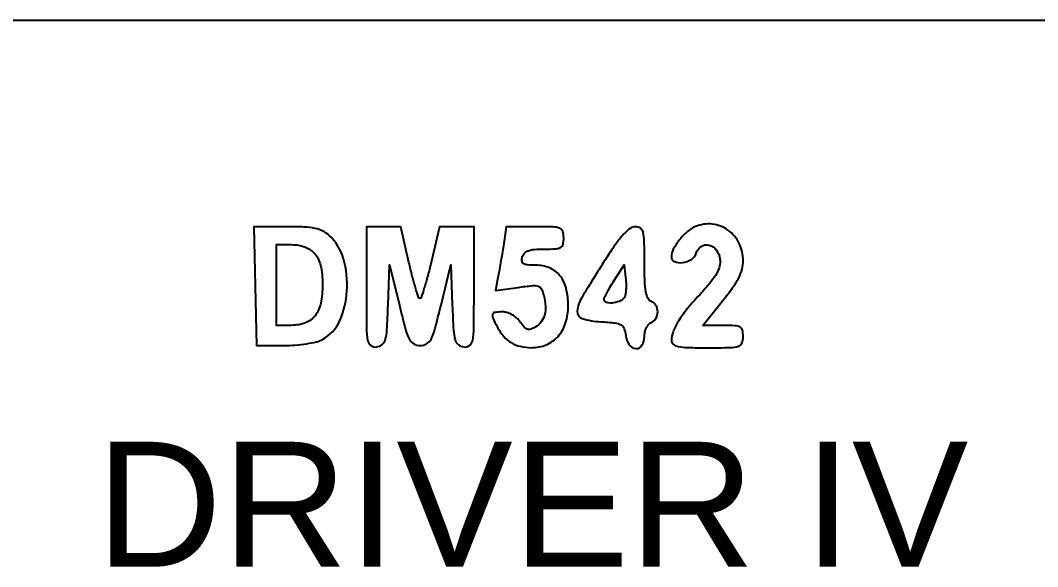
# Model space of a CAD drawing. Header units: millimetres. Extents: x 42961 to 43381, y 28224 to 28521.
# Drawn here: x 43046.4 to 43066.76, y 28361.71 to 28372.65 of the extents above; entities that cross this region are included whole.
import ezdxf

# ---------------------------------------------------------------- set-up
doc = ezdxf.new("R2010")
doc.units = ezdxf.units.MM
doc.styles.get("Standard").update_dxf_attribs({"font": 'arial.ttf'})

msp = doc.modelspace()

# ---------------------------------------------------------------- linework, layer by layer
msp.add_lwpolyline([(43039.943, 28372.649), (43053.679, 28372.649), (43067.416, 28372.649)])
for points in [[(43059.913, 28368.52, 0.08298), (43059.753, 28368.421, 0.044227), (43059.593, 28368.251, 0.044258), (43059.47, 28368.064, 0.124068), (43059.432, 28367.914, 0.30464), (43059.496, 28367.818, 0.132904), (43059.655, 28367.798, 0.103218), (43059.832, 28367.862, 0.179774), (43059.927, 28367.984, -0.169142), (43060.03, 28368.121, -0.210765), (43060.185, 28368.149, -0.177059), (43060.331, 28368.051, -0.130085), (43060.403, 28367.869, -0.086391), (43060.395, 28367.728, -0.067944), (43060.34, 28367.584, -0.046026), (43060.227, 28367.417, -0.015482), (43060.034, 28367.195, 0.013723), (43059.755, 28366.877, 0.033281), (43059.572, 28366.624, 0.046002), (43059.466, 28366.414, 0.094125), (43059.432, 28366.233, 0.243751), (43059.468, 28366.162, 0.105683), (43059.569, 28366.119, 0.041637), (43059.765, 28366.098, 0.006706), (43060.15, 28366.093, 0.004478), (43060.618, 28366.097, 0.071364), (43060.774, 28366.122, 0.227396), (43060.844, 28366.187, 0.093656), (43060.869, 28366.317, 0.058762), (43060.854, 28366.443, 0.210531), (43060.806, 28366.507, 0.114365), (43060.705, 28366.535, 0.012634), (43060.464, 28366.542), (43060.058, 28366.542), (43060.464, 28367.039, 0.015495), (43060.657, 28367.292, 0.037994), (43060.779, 28367.493, 0.051219), (43060.846, 28367.667, 0.066336), (43060.869, 28367.837, 0.1141), (43060.789, 28368.184, 0.124673), (43060.565, 28368.448, 0.128652), (43060.25, 28368.568, 0.125809)], [(43051.099, 28367.327), (43051.124, 28366.137), (43051.673, 28366.138, 0.019728), (43051.899, 28366.147, 0.019149), (43052.127, 28366.174, 0.019464), (43052.325, 28366.213, 0.064447), (43052.448, 28366.26, 0.167319), (43052.787, 28366.625, 0.088437), (43052.935, 28367.232, 0.085272), (43052.867, 28367.875, 0.13683), (43052.581, 28368.342, 0.073799), (43052.453, 28368.43, 0.062926), (43052.299, 28368.483, 0.040049), (43052.081, 28368.51, 0.010971), (43051.733, 28368.517), (43051.074, 28368.517)], [(43053.325, 28367.299, 0.002097), (43053.328, 28366.49, 0.039976), (43053.35, 28366.238, 0.194335), (43053.412, 28366.138, 0.196445), (43053.527, 28366.109, 0.132229), (43053.64, 28366.157, 0.159425), (43053.703, 28366.253, 0.053578), (43053.736, 28366.448, 0.00479), (43053.76, 28366.946), (43053.791, 28367.754), (43053.986, 28366.946, 0.005545), (43054.109, 28366.46, 0.054065), (43054.185, 28366.262, 0.14754), (43054.273, 28366.171, 0.128016), (43054.402, 28366.137, 0.128016), (43054.531, 28366.171, 0.14754), (43054.619, 28366.262, 0.054065), (43054.695, 28366.46, 0.005545), (43054.819, 28366.946), (43055.014, 28367.754), (43055.045, 28366.946, 0.00479), (43055.069, 28366.448, 0.053578), (43055.101, 28366.253, 0.159425), (43055.165, 28366.157, 0.132229), (43055.278, 28366.109, 0.196445), (43055.392, 28366.138, 0.194335), (43055.454, 28366.238, 0.039976), (43055.477, 28366.49, 0.002097), (43055.48, 28367.299), (43055.48, 28368.517), (43055.136, 28368.517), (43054.792, 28368.517), (43054.621, 28367.799, -0.006675), (43054.552, 28367.523, -0.010815), (43054.484, 28367.291, -0.004721), (43054.422, 28367.099, -0.322552), (43054.396, 28367.08, -0.324993), (43054.37, 28367.099, -0.004761), (43054.31, 28367.291, -0.010873), (43054.245, 28367.523, -0.006705), (43054.178, 28367.799), (43054.014, 28368.517), (43053.669, 28368.517), (43053.325, 28368.517)], [(43056.067, 28368.136, -0.002298), (43056.041, 28367.971, -0.00176), (43056.012, 28367.791, -0.001779), (43055.983, 28367.622, -0.004214), (43055.96, 28367.497), (43055.911, 28367.241), (43056.365, 28367.303, -0.009528), (43056.648, 28367.337, -0.102082), (43056.763, 28367.325, -0.200968), (43056.828, 28367.269, -0.055867), (43056.876, 28367.14, -0.044191), (43056.911, 28366.925, -0.082913), (43056.894, 28366.749, -0.100211), (43056.825, 28366.611, -0.09244), (43056.707, 28366.506, -0.056662), (43056.615, 28366.465, -0.161712), (43056.547, 28366.465, -0.130658), (43056.482, 28366.508, -0.031892), (43056.404, 28366.609, 0.061463), (43056.335, 28366.688, 0.051524), (43056.245, 28366.753, 0.053011), (43056.146, 28366.796, 0.077825), (43056.053, 28366.811, 0.029401), (43055.901, 28366.802, 0.282708), (43055.853, 28366.764, 0.19754), (43055.856, 28366.691, 0.015108), (43055.944, 28366.513, 0.052695), (43056.072, 28366.324, 0.081022), (43056.221, 28366.196, 0.081287), (43056.404, 28366.122, 0.053389), (43056.629, 28366.095, 0.10097), (43056.927, 28366.153, 0.114413), (43057.163, 28366.322, 0.105535), (43057.314, 28366.59, 0.075562), (43057.366, 28366.932, 0.059167), (43057.325, 28367.281, 0.109691), (43057.2, 28367.536, 0.127832), (43056.994, 28367.691, 0.097511), (43056.717, 28367.745, -0.018183), (43056.552, 28367.751, -0.117006), (43056.473, 28367.776, -0.233249), (43056.441, 28367.825, -0.093102), (43056.447, 28367.907, -0.121959), (43056.489, 28367.984, -0.119178), (43056.563, 28368.034, -0.070017), (43056.685, 28368.061, -0.018875), (43056.883, 28368.068, 0.013387), (43057.116, 28368.075, 0.11672), (43057.214, 28368.104, 0.20847), (43057.262, 28368.167, 0.057656), (43057.276, 28368.293, 0.07702), (43057.256, 28368.422, 0.226657), (43057.196, 28368.486, 0.086634), (43057.065, 28368.513, 0.006522), (43056.7, 28368.517), (43056.125, 28368.517)], [(43058.144, 28367.911, 0.005991), (43057.642, 28367.107, 0.112609), (43057.548, 28366.826, 0.359649), (43057.648, 28366.678, 0.057485), (43058.017, 28366.614, -0.011259), (43058.302, 28366.591, -0.100087), (43058.422, 28366.553, -0.183206), (43058.484, 28366.481, -0.057535), (43058.517, 28366.339, 0.120203), (43058.586, 28366.154, 0.235597), (43058.72, 28366.078, 0.275454), (43058.843, 28366.143, 0.137826), (43058.893, 28366.32, -0.055002), (43058.903, 28366.411, -0.057561), (43058.932, 28366.496, -0.06413), (43058.976, 28366.562, -0.125259), (43059.028, 28366.599, 0.17019), (43059.123, 28366.68, 0.133304), (43059.158, 28366.811, 0.133304), (43059.123, 28366.942, 0.17019), (43059.028, 28367.023, -0.196231), (43058.962, 28367.085, -0.064281), (43058.921, 28367.215, -0.034962), (43058.899, 28367.432, -0.008188), (43058.893, 28367.796, 0.005304), (43058.888, 28368.23, 0.055961), (43058.865, 28368.405, 0.177311), (43058.81, 28368.486, 0.157283), (43058.713, 28368.517, 0.159378), (43058.609, 28368.484, 0.046318), (43058.482, 28368.371, 0.033041), (43058.33, 28368.186, 0.012864)], [(43052.288, 28367.982, -0.074037), (43052.359, 28367.876, -0.048467), (43052.408, 28367.738, -0.03942), (43052.438, 28367.564, -0.022163), (43052.447, 28367.35, -0.048624), (43052.411, 28366.983, -0.115191), (43052.299, 28366.735, -0.141013), (43052.106, 28366.592, -0.089577), (43051.829, 28366.542), (43051.528, 28366.542), (43051.528, 28367.35), (43051.528, 28368.158), (43051.829, 28368.158, -0.044361), (43051.963, 28368.146, -0.047018), (43052.091, 28368.111, -0.049954), (43052.202, 28368.055, -0.067683)], [(43058.498, 28367.118, -0.195608), (43058.423, 28367.038, -0.07215), (43058.273, 28366.993, -0.086782), (43058.134, 28366.997, -0.357436), (43058.085, 28367.058, -0.110892), (43058.094, 28367.099, -0.009191), (43058.144, 28367.198, -0.011923), (43058.209, 28367.314, -0.008912), (43058.285, 28367.44), (43058.485, 28367.754), (43058.516, 28367.499, -0.021874), (43058.524, 28367.393, -0.020005), (43058.524, 28367.282, -0.020466), (43058.515, 28367.184, -0.05944)]]:
    msp.add_lwpolyline(points, format="xyb", close=True)

# ---------------------------------------------------------------- texts
at = {"insert": (43042.091, 28372.546), "char_height": 2.5, "attachment_point": 1}
msp.add_mtext_dynamic_manual_height_columns('\\P\\P      DRIVER IV', width=25.26335, gutter_width=12.5, heights=[16.594], dxfattribs=at)

doc.saveas('drawing.dxf')
